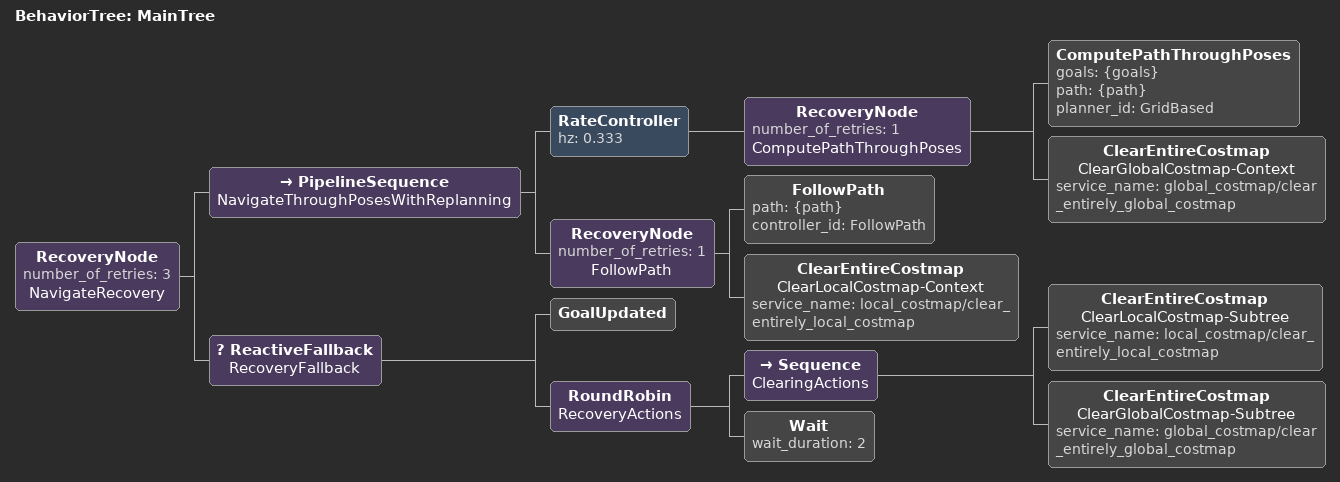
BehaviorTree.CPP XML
<?xml version="1.0" encoding="UTF-8"?>
<root main_tree_to_execute="MainTree">
  <BehaviorTree ID="MainTree">
    <RecoveryNode number_of_retries="3" name="NavigateRecovery">
      <PipelineSequence name="NavigateThroughPosesWithReplanning">
        <RateController hz="0.333">
          <RecoveryNode number_of_retries="1" name="ComputePathThroughPoses">
            <ComputePathThroughPoses goals="{goals}" path="{path}" planner_id="GridBased"/>
            <ClearEntireCostmap name="ClearGlobalCostmap-Context" service_name="global_costmap/clear_entirely_global_costmap"/>
          </RecoveryNode>
        </RateController>
        <RecoveryNode number_of_retries="1" name="FollowPath">
          <FollowPath path="{path}" controller_id="FollowPath"/>
          <ClearEntireCostmap name="ClearLocalCostmap-Context" service_name="local_costmap/clear_entirely_local_costmap"/>
        </RecoveryNode>
      </PipelineSequence>
      <ReactiveFallback name="RecoveryFallback">
        <GoalUpdated/>
        <RoundRobin name="RecoveryActions">
          <Sequence name="ClearingActions">
            <ClearEntireCostmap name="ClearLocalCostmap-Subtree" service_name="local_costmap/clear_entirely_local_costmap"/>
            <ClearEntireCostmap name="ClearGlobalCostmap-Subtree" service_name="global_costmap/clear_entirely_global_costmap"/>
          </Sequence>
          <Wait wait_duration="2"/>
        </RoundRobin>
      </ReactiveFallback>
    </RecoveryNode>
  </BehaviorTree>
</root>
